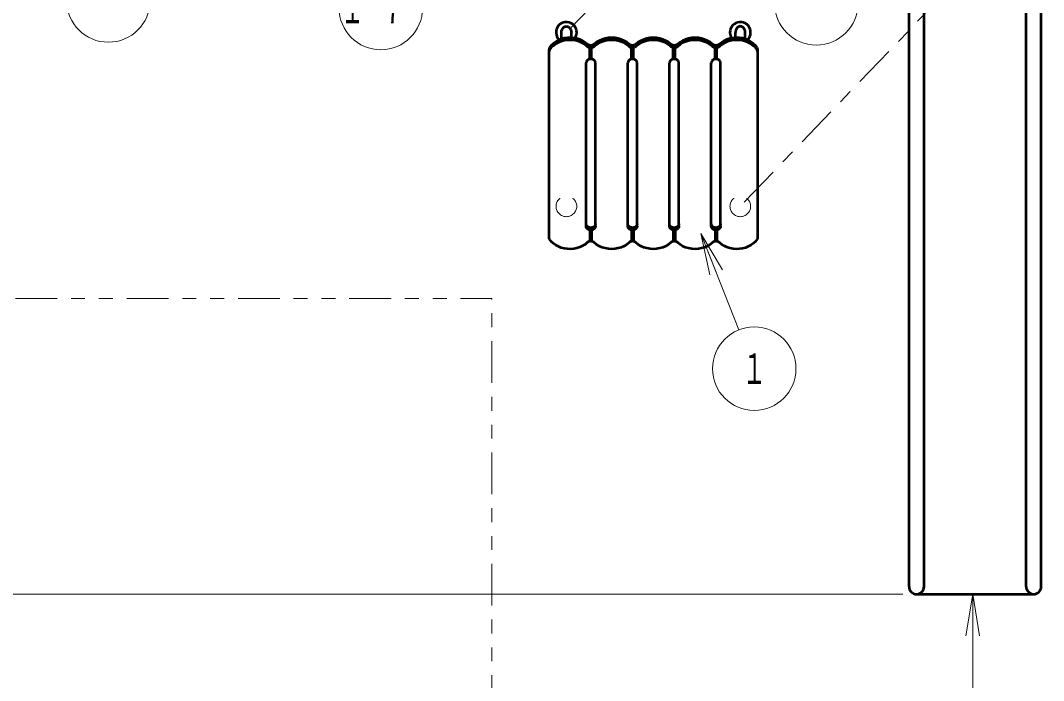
# Model space of a CAD drawing. Units: millimetres on the paper, scale 1:60. Extents: x -385 to 0, y -594 to 267.
# Drawn here: x -348 to -274.5, y 103 to 150.4 of the extents above; entities that cross this region are included whole.
import ezdxf
from ezdxf.enums import TextEntityAlignment as Align

# ---------------------------------------------------------------- set-up
doc = ezdxf.new("R2010")
doc.units = ezdxf.units.MM
doc.linetypes.add('USER2', pattern=[6, 3, -1, 1, -1])
doc.linetypes.add('USER3', pattern=[8, 3, -1, 1, -1, 1, -1])
doc.layers.add('LY_1', color=140, linetype='Continuous', lineweight=50)
doc.styles.add('ＭＳ ゴシック', font='')
doc.styles.get('ＭＳ ゴシック').set_extended_font_data('MS Gothic')

msp = doc.modelspace()

# ---------------------------------------------------------------- linework, layer by layer
at = {"layer": 'LY_1', "color": 7, "linetype": 'USER2', "lineweight": 13}
for p, q in [((-285.651, 173.659), (-308.781, 149.539)), ((-273.151, 161.159), (-296.281, 137.039))]:
    msp.add_line(p, q, dxfattribs=at)
at = {"layer": 'LY_1'}
for p, q in [((-284.151, 109.718), (-284.151, 160.759)), ((-283.068, 109.718), (-283.068, 160.759)), ((-275.735, 109.718), (-275.735, 160.759)), ((-274.651, 109.718), (-274.651, 160.759)), ((-309.137, 149.058), (-309.137, 149.539)), ((-308.425, 149.148), (-308.425, 149.539)), ((-296.637, 149.148), (-296.637, 149.539)), ((-295.925, 149.058), (-295.925, 149.539)), ((-310.031, 134.808), (-310.031, 148.315)), ((-307.098, 147.617), (-307.098, 148.439)), ((-306.965, 147.617), (-306.965, 148.439)), ((-304.098, 147.617), (-304.098, 148.439)), ((-303.965, 147.617), (-303.965, 148.439)), ((-301.098, 147.617), (-301.098, 148.439)), ((-300.965, 147.617), (-300.965, 148.439)), ((-298.098, 147.617), (-298.098, 148.439)), ((-297.965, 147.617), (-297.965, 148.439)), ((-295.031, 134.808), (-295.031, 148.315)), ((-307.365, 135.609), (-307.365, 147.35)), ((-306.698, 135.609), (-306.698, 147.35)), ((-304.365, 135.609), (-304.365, 147.35)), ((-303.698, 135.609), (-303.698, 147.35)), ((-301.365, 135.609), (-301.365, 147.35)), ((-300.698, 135.609), (-300.698, 147.35)), ((-298.365, 135.609), (-298.365, 147.35)), ((-297.698, 135.609), (-297.698, 147.35)), ((-307.098, 135.342), (-307.098, 134.52)), ((-306.965, 135.342), (-306.965, 134.52)), ((-304.098, 135.342), (-304.098, 134.52)), ((-303.965, 135.342), (-303.965, 134.52)), ((-301.098, 135.342), (-301.098, 134.52)), ((-300.965, 135.342), (-300.965, 134.52)), ((-298.098, 135.342), (-298.098, 134.52)), ((-297.965, 135.342), (-297.965, 134.52)), ((-283.61, 109.176), (-275.193, 109.176))]:
    msp.add_line(p, q, dxfattribs=at)
at = {"layer": 'LY_1', "color": 7, "lineweight": 13}
for p, q in [((-298.482, 132.118), (-299.12, 135.092)), ((-299.12, 135.092), (-297.552, 132.486)), ((-299.12, 135.092), (-298.017, 132.302)), ((-299.12, 135.092), (-296.381, 128.165)), ((-284.61, 109.176), (-374.061, 109.176)), ((-280.076, 106.176), (-279.576, 109.176)), ((-279.576, 109.176), (-279.076, 106.176)), ((-279.576, 109.176), (-279.576, 106.176)), ((-279.576, 109.176), (-279.576, 102.017))]:
    msp.add_line(p, q, dxfattribs=at)
at = {"layer": 'LY_1', "color": 7, "linetype": 'USER3', "lineweight": 13}
for p in [(-348.385, 130.417), (-314.151, 92.353)]:
    msp.add_line(p, (-314.151, 130.417), dxfattribs=at)
at = {"layer": 'LY_1'}
for points in [[(-309.137, 149.539), (-309.134, 149.596), (-309.125, 149.652), (-309.11, 149.705), (-309.089, 149.756), (-309.064, 149.804), (-309.033, 149.846), (-308.998, 149.884), (-308.959, 149.915), (-308.917, 149.941), (-308.873, 149.959), (-308.828, 149.97), (-308.781, 149.974), (-308.735, 149.97), (-308.689, 149.959), (-308.645, 149.941), (-308.603, 149.915), (-308.565, 149.884), (-308.53, 149.846), (-308.499, 149.804), (-308.473, 149.756), (-308.453, 149.705), (-308.438, 149.652), (-308.428, 149.596), (-308.425, 149.539)], [(-295.925, 149.539), (-295.928, 149.596), (-295.938, 149.652), (-295.953, 149.705), (-295.973, 149.756), (-295.999, 149.804), (-296.03, 149.846), (-296.065, 149.884), (-296.103, 149.915), (-296.145, 149.941), (-296.189, 149.959), (-296.235, 149.97), (-296.281, 149.974), (-296.328, 149.97), (-296.373, 149.959), (-296.417, 149.941), (-296.459, 149.915), (-296.498, 149.884), (-296.533, 149.846), (-296.564, 149.804), (-296.589, 149.756), (-296.61, 149.705), (-296.625, 149.652), (-296.634, 149.596), (-296.637, 149.539)], [(-307.281, 148.689), (-307.443, 148.82), (-307.625, 148.932), (-307.824, 149.022), (-308.037, 149.089), (-308.258, 149.133), (-308.485, 149.15), (-308.712, 149.143), (-308.936, 149.11), (-309.153, 149.053), (-309.358, 148.971), (-309.547, 148.868), (-309.718, 148.745), (-309.866, 148.603), (-309.99, 148.447)], [(-307.281, 148.526), (-307.443, 148.657), (-307.625, 148.769), (-307.824, 148.859), (-308.037, 148.926), (-308.258, 148.969), (-308.485, 148.987), (-308.712, 148.98), (-308.936, 148.947), (-309.153, 148.889), (-309.358, 148.808), (-309.547, 148.705), (-309.718, 148.582), (-309.866, 148.44), (-309.99, 148.284)], [(-306.781, 148.689), (-306.815, 148.662), (-306.853, 148.639), (-306.894, 148.621), (-306.938, 148.607), (-306.984, 148.599), (-307.031, 148.596), (-307.078, 148.599), (-307.124, 148.607), (-307.168, 148.621), (-307.21, 148.639), (-307.248, 148.662), (-307.281, 148.689)], [(-304.281, 148.689), (-304.449, 148.824), (-304.638, 148.939), (-304.846, 149.03), (-305.066, 149.097), (-305.296, 149.137), (-305.531, 149.151), (-305.766, 149.137), (-305.996, 149.097), (-306.217, 149.03), (-306.424, 148.939), (-306.613, 148.824), (-306.781, 148.689)], [(-304.281, 148.526), (-304.449, 148.661), (-304.638, 148.775), (-304.846, 148.867), (-305.066, 148.934), (-305.296, 148.974), (-305.531, 148.988), (-305.766, 148.974), (-305.996, 148.934), (-306.217, 148.867), (-306.424, 148.775), (-306.613, 148.661), (-306.781, 148.526)], [(-303.781, 148.689), (-303.815, 148.662), (-303.853, 148.639), (-303.894, 148.621), (-303.938, 148.607), (-303.984, 148.599), (-304.031, 148.596), (-304.078, 148.599), (-304.124, 148.607), (-304.168, 148.621), (-304.21, 148.639), (-304.248, 148.662), (-304.281, 148.689)], [(-301.281, 148.689), (-301.449, 148.824), (-301.638, 148.939), (-301.846, 149.03), (-302.066, 149.097), (-302.296, 149.137), (-302.531, 149.151), (-302.766, 149.137), (-302.996, 149.097), (-303.217, 149.03), (-303.424, 148.939), (-303.613, 148.824), (-303.781, 148.689)], [(-301.281, 148.526), (-301.449, 148.661), (-301.638, 148.775), (-301.846, 148.867), (-302.066, 148.934), (-302.296, 148.974), (-302.531, 148.988), (-302.766, 148.974), (-302.996, 148.934), (-303.217, 148.867), (-303.424, 148.775), (-303.613, 148.661), (-303.781, 148.526)], [(-300.781, 148.689), (-300.815, 148.662), (-300.853, 148.639), (-300.894, 148.621), (-300.938, 148.607), (-300.984, 148.599), (-301.031, 148.596), (-301.078, 148.599), (-301.124, 148.607), (-301.168, 148.621), (-301.21, 148.639), (-301.248, 148.662), (-301.281, 148.689)], [(-298.281, 148.689), (-298.449, 148.824), (-298.638, 148.939), (-298.846, 149.03), (-299.066, 149.097), (-299.296, 149.137), (-299.531, 149.151), (-299.766, 149.137), (-299.996, 149.097), (-300.217, 149.03), (-300.424, 148.939), (-300.613, 148.824), (-300.781, 148.689)], [(-298.281, 148.526), (-298.449, 148.661), (-298.638, 148.775), (-298.846, 148.867), (-299.066, 148.934), (-299.296, 148.974), (-299.531, 148.988), (-299.766, 148.974), (-299.996, 148.934), (-300.217, 148.867), (-300.424, 148.775), (-300.613, 148.661), (-300.781, 148.526)], [(-297.781, 148.689), (-297.815, 148.662), (-297.853, 148.639), (-297.894, 148.621), (-297.938, 148.607), (-297.984, 148.599), (-298.031, 148.596), (-298.078, 148.599), (-298.124, 148.607), (-298.168, 148.621), (-298.21, 148.639), (-298.248, 148.662), (-298.281, 148.689)], [(-295.073, 148.447), (-295.196, 148.603), (-295.345, 148.745), (-295.515, 148.868), (-295.705, 148.971), (-295.91, 149.053), (-296.126, 149.11), (-296.35, 149.143), (-296.578, 149.15), (-296.804, 149.133), (-297.026, 149.089), (-297.238, 149.022), (-297.437, 148.932), (-297.619, 148.82), (-297.781, 148.689)], [(-295.073, 148.284), (-295.196, 148.44), (-295.345, 148.582), (-295.515, 148.705), (-295.705, 148.808), (-295.91, 148.889), (-296.126, 148.947), (-296.35, 148.98), (-296.578, 148.987), (-296.804, 148.969), (-297.026, 148.926), (-297.238, 148.859), (-297.437, 148.769), (-297.619, 148.657), (-297.781, 148.526)], [(-309.99, 148.447), (-310.021, 148.383), (-310.031, 148.315)], [(-309.99, 148.284), (-310.021, 148.22), (-310.031, 148.151)], [(-306.781, 148.526), (-306.815, 148.499), (-306.853, 148.476), (-306.894, 148.457), (-306.938, 148.444), (-306.984, 148.436), (-307.031, 148.433), (-307.078, 148.436), (-307.124, 148.444), (-307.168, 148.457), (-307.21, 148.476), (-307.248, 148.499), (-307.281, 148.526)], [(-303.781, 148.526), (-303.815, 148.499), (-303.853, 148.476), (-303.894, 148.457), (-303.938, 148.444), (-303.984, 148.436), (-304.031, 148.433), (-304.078, 148.436), (-304.124, 148.444), (-304.168, 148.457), (-304.21, 148.476), (-304.248, 148.499), (-304.281, 148.526)], [(-300.781, 148.526), (-300.815, 148.499), (-300.853, 148.476), (-300.894, 148.457), (-300.938, 148.444), (-300.984, 148.436), (-301.031, 148.433), (-301.078, 148.436), (-301.124, 148.444), (-301.168, 148.457), (-301.21, 148.476), (-301.248, 148.499), (-301.281, 148.526)], [(-297.781, 148.526), (-297.815, 148.499), (-297.853, 148.476), (-297.894, 148.457), (-297.938, 148.444), (-297.984, 148.436), (-298.031, 148.433), (-298.078, 148.436), (-298.124, 148.444), (-298.168, 148.457), (-298.21, 148.476), (-298.248, 148.499), (-298.281, 148.526)], [(-295.031, 148.315), (-295.042, 148.383), (-295.073, 148.447)], [(-295.031, 148.151), (-295.042, 148.22), (-295.073, 148.284)], [(-306.698, 147.35), (-306.701, 147.385), (-306.709, 147.42), (-306.723, 147.454), (-306.743, 147.486), (-306.767, 147.516), (-306.796, 147.543), (-306.828, 147.566), (-306.865, 147.586), (-306.904, 147.602), (-306.945, 147.613), (-306.988, 147.62), (-307.031, 147.623), (-307.075, 147.62), (-307.118, 147.613), (-307.159, 147.602), (-307.198, 147.586), (-307.234, 147.566), (-307.267, 147.543), (-307.296, 147.516), (-307.32, 147.486), (-307.339, 147.454), (-307.353, 147.42), (-307.362, 147.385), (-307.365, 147.35)], [(-303.698, 147.35), (-303.701, 147.385), (-303.709, 147.42), (-303.723, 147.454), (-303.743, 147.486), (-303.767, 147.516), (-303.796, 147.543), (-303.828, 147.566), (-303.865, 147.586), (-303.904, 147.602), (-303.945, 147.613), (-303.988, 147.62), (-304.031, 147.623), (-304.075, 147.62), (-304.118, 147.613), (-304.159, 147.602), (-304.198, 147.586), (-304.234, 147.566), (-304.267, 147.543), (-304.296, 147.516), (-304.32, 147.486), (-304.339, 147.454), (-304.353, 147.42), (-304.362, 147.385), (-304.365, 147.35)], [(-300.698, 147.35), (-300.701, 147.385), (-300.709, 147.42), (-300.723, 147.454), (-300.743, 147.486), (-300.767, 147.516), (-300.796, 147.543), (-300.828, 147.566), (-300.865, 147.586), (-300.904, 147.602), (-300.945, 147.613), (-300.988, 147.62), (-301.031, 147.623), (-301.075, 147.62), (-301.118, 147.613), (-301.159, 147.602), (-301.198, 147.586), (-301.234, 147.566), (-301.267, 147.543), (-301.296, 147.516), (-301.32, 147.486), (-301.339, 147.454), (-301.353, 147.42), (-301.362, 147.385), (-301.365, 147.35)], [(-297.698, 147.35), (-297.701, 147.385), (-297.709, 147.42), (-297.723, 147.454), (-297.743, 147.486), (-297.767, 147.516), (-297.796, 147.543), (-297.828, 147.566), (-297.865, 147.586), (-297.904, 147.602), (-297.945, 147.613), (-297.988, 147.62), (-298.031, 147.623), (-298.075, 147.62), (-298.118, 147.613), (-298.159, 147.602), (-298.198, 147.586), (-298.234, 147.566), (-298.267, 147.543), (-298.296, 147.516), (-298.32, 147.486), (-298.339, 147.454), (-298.353, 147.42), (-298.362, 147.385), (-298.365, 147.35)], [(-306.698, 135.772), (-306.701, 135.737), (-306.709, 135.702), (-306.723, 135.668), (-306.743, 135.636), (-306.767, 135.606), (-306.796, 135.579), (-306.828, 135.556), (-306.865, 135.536), (-306.904, 135.52), (-306.945, 135.509), (-306.988, 135.502), (-307.031, 135.499), (-307.075, 135.502), (-307.118, 135.509), (-307.159, 135.52), (-307.198, 135.536), (-307.234, 135.556), (-307.267, 135.579), (-307.296, 135.606), (-307.32, 135.636), (-307.339, 135.668), (-307.353, 135.702), (-307.362, 135.737), (-307.365, 135.772)], [(-306.698, 135.609), (-306.701, 135.574), (-306.709, 135.539), (-306.723, 135.505), (-306.743, 135.473), (-306.767, 135.443), (-306.796, 135.416), (-306.828, 135.393), (-306.865, 135.373), (-306.904, 135.357), (-306.945, 135.346), (-306.988, 135.339), (-307.031, 135.336), (-307.075, 135.339), (-307.118, 135.346), (-307.159, 135.357), (-307.198, 135.373), (-307.234, 135.393), (-307.267, 135.416), (-307.296, 135.443), (-307.32, 135.473), (-307.339, 135.505), (-307.353, 135.539), (-307.362, 135.574), (-307.365, 135.609)], [(-303.698, 135.772), (-303.701, 135.737), (-303.709, 135.702), (-303.723, 135.668), (-303.743, 135.636), (-303.767, 135.606), (-303.796, 135.579), (-303.828, 135.556), (-303.865, 135.536), (-303.904, 135.52), (-303.945, 135.509), (-303.988, 135.502), (-304.031, 135.499), (-304.075, 135.502), (-304.118, 135.509), (-304.159, 135.52), (-304.198, 135.536), (-304.234, 135.556), (-304.267, 135.579), (-304.296, 135.606), (-304.32, 135.636), (-304.339, 135.668), (-304.353, 135.702), (-304.362, 135.737), (-304.365, 135.772)], [(-303.698, 135.609), (-303.701, 135.574), (-303.709, 135.539), (-303.723, 135.505), (-303.743, 135.473), (-303.767, 135.443), (-303.796, 135.416), (-303.828, 135.393), (-303.865, 135.373), (-303.904, 135.357), (-303.945, 135.346), (-303.988, 135.339), (-304.031, 135.336), (-304.075, 135.339), (-304.118, 135.346), (-304.159, 135.357), (-304.198, 135.373), (-304.234, 135.393), (-304.267, 135.416), (-304.296, 135.443), (-304.32, 135.473), (-304.339, 135.505), (-304.353, 135.539), (-304.362, 135.574), (-304.365, 135.609)], [(-300.698, 135.772), (-300.701, 135.737), (-300.709, 135.702), (-300.723, 135.668), (-300.743, 135.636), (-300.767, 135.606), (-300.796, 135.579), (-300.828, 135.556), (-300.865, 135.536), (-300.904, 135.52), (-300.945, 135.509), (-300.988, 135.502), (-301.031, 135.499), (-301.075, 135.502), (-301.118, 135.509), (-301.159, 135.52), (-301.198, 135.536), (-301.234, 135.556), (-301.267, 135.579), (-301.296, 135.606), (-301.32, 135.636), (-301.339, 135.668), (-301.353, 135.702), (-301.362, 135.737), (-301.365, 135.772)], [(-300.698, 135.609), (-300.701, 135.574), (-300.709, 135.539), (-300.723, 135.505), (-300.743, 135.473), (-300.767, 135.443), (-300.796, 135.416), (-300.828, 135.393), (-300.865, 135.373), (-300.904, 135.357), (-300.945, 135.346), (-300.988, 135.339), (-301.031, 135.336), (-301.075, 135.339), (-301.118, 135.346), (-301.159, 135.357), (-301.198, 135.373), (-301.234, 135.393), (-301.267, 135.416), (-301.296, 135.443), (-301.32, 135.473), (-301.339, 135.505), (-301.353, 135.539), (-301.362, 135.574), (-301.365, 135.609)], [(-297.698, 135.772), (-297.701, 135.737), (-297.709, 135.702), (-297.723, 135.668), (-297.743, 135.636), (-297.767, 135.606), (-297.796, 135.579), (-297.828, 135.556), (-297.865, 135.536), (-297.904, 135.52), (-297.945, 135.509), (-297.988, 135.502), (-298.031, 135.499), (-298.075, 135.502), (-298.118, 135.509), (-298.159, 135.52), (-298.198, 135.536), (-298.234, 135.556), (-298.267, 135.579), (-298.296, 135.606), (-298.32, 135.636), (-298.339, 135.668), (-298.353, 135.702), (-298.362, 135.737), (-298.365, 135.772)], [(-297.698, 135.609), (-297.701, 135.574), (-297.709, 135.539), (-297.723, 135.505), (-297.743, 135.473), (-297.767, 135.443), (-297.796, 135.416), (-297.828, 135.393), (-297.865, 135.373), (-297.904, 135.357), (-297.945, 135.346), (-297.988, 135.339), (-298.031, 135.336), (-298.075, 135.339), (-298.118, 135.346), (-298.159, 135.357), (-298.198, 135.373), (-298.234, 135.393), (-298.267, 135.416), (-298.296, 135.443), (-298.32, 135.473), (-298.339, 135.505), (-298.353, 135.539), (-298.362, 135.574), (-298.365, 135.609)], [(-309.99, 134.675), (-310.021, 134.739), (-310.031, 134.808)], [(-307.281, 134.433), (-307.443, 134.302), (-307.625, 134.191), (-307.824, 134.1), (-308.037, 134.033), (-308.258, 133.99), (-308.485, 133.972), (-308.712, 133.979), (-308.936, 134.012), (-309.153, 134.07), (-309.358, 134.151), (-309.547, 134.254), (-309.718, 134.378), (-309.866, 134.519), (-309.99, 134.675)], [(-295.073, 134.675), (-295.196, 134.519), (-295.345, 134.378), (-295.515, 134.254), (-295.705, 134.151), (-295.91, 134.07), (-296.126, 134.012), (-296.35, 133.979), (-296.578, 133.972), (-296.804, 133.99), (-297.026, 134.033), (-297.238, 134.1), (-297.437, 134.191), (-297.619, 134.302), (-297.781, 134.433)], [(-295.031, 134.808), (-295.033, 134.781), (-295.037, 134.755), (-295.045, 134.73), (-295.056, 134.705), (-295.064, 134.69), (-295.073, 134.675)], [(-306.781, 134.433), (-306.815, 134.46), (-306.853, 134.483), (-306.894, 134.502), (-306.938, 134.515), (-306.984, 134.523), (-307.031, 134.526), (-307.078, 134.523), (-307.124, 134.515), (-307.168, 134.502), (-307.21, 134.483), (-307.248, 134.46), (-307.281, 134.433)], [(-304.281, 134.433), (-304.449, 134.298), (-304.638, 134.184), (-304.846, 134.092), (-305.066, 134.025), (-305.296, 133.985), (-305.531, 133.971), (-305.766, 133.985), (-305.996, 134.025), (-306.217, 134.092), (-306.424, 134.184), (-306.613, 134.298), (-306.781, 134.433)], [(-303.781, 134.433), (-303.815, 134.46), (-303.853, 134.483), (-303.894, 134.502), (-303.938, 134.515), (-303.984, 134.523), (-304.031, 134.526), (-304.078, 134.523), (-304.124, 134.515), (-304.168, 134.502), (-304.21, 134.483), (-304.248, 134.46), (-304.281, 134.433)], [(-301.281, 134.433), (-301.449, 134.298), (-301.638, 134.184), (-301.846, 134.092), (-302.066, 134.025), (-302.296, 133.985), (-302.531, 133.971), (-302.766, 133.985), (-302.996, 134.025), (-303.217, 134.092), (-303.424, 134.184), (-303.613, 134.298), (-303.781, 134.433)], [(-300.781, 134.433), (-300.815, 134.46), (-300.853, 134.483), (-300.894, 134.502), (-300.938, 134.515), (-300.984, 134.523), (-301.031, 134.526), (-301.078, 134.523), (-301.124, 134.515), (-301.168, 134.502), (-301.21, 134.483), (-301.248, 134.46), (-301.281, 134.433)], [(-298.281, 134.433), (-298.449, 134.298), (-298.638, 134.184), (-298.846, 134.092), (-299.066, 134.025), (-299.296, 133.985), (-299.531, 133.971), (-299.766, 133.985), (-299.996, 134.025), (-300.217, 134.092), (-300.424, 134.184), (-300.613, 134.298), (-300.781, 134.433)], [(-297.781, 134.433), (-297.815, 134.46), (-297.853, 134.483), (-297.894, 134.502), (-297.938, 134.515), (-297.984, 134.523), (-298.031, 134.526), (-298.078, 134.523), (-298.124, 134.515), (-298.168, 134.502), (-298.21, 134.483), (-298.248, 134.46), (-298.281, 134.433)]]:
    msp.add_lwpolyline(points, dxfattribs=at)
at = {"layer": 'LY_1', "color": 7, "lineweight": 13}
for centre in [(-341.703, 151.831), (-290.818, 151.622), (-322.121, 151.291), (-295.278, 125.375)]:
    msp.add_circle(centre, 3, dxfattribs=at)
at = {"layer": 'LY_1', "color": 7, "linetype": 'USER3', "lineweight": 13}
for centre in [(-308.781, 137.039), (-296.281, 137.039)]:
    msp.add_circle(centre, 0.743, dxfattribs=at)
at = {"layer": 'LY_1'}
for centre, radius, start, end in [((-308.781, 149.539), 0.743, 325.47646, 226.52582), ((-296.281, 149.539), 0.743, 313.47418, 214.52354), ((-283.61, 109.718), 0.542, 180, 270), ((-283.61, 109.718), 0.542, 270, 0), ((-275.193, 109.718), 0.542, 180, 270), ((-275.193, 109.718), 0.542, 270, 0)]:
    msp.add_arc(centre, radius, start, end, dxfattribs=at)

# ---------------------------------------------------------------- texts
at = {"layer": 'LY_1', "color": 7, "style": 'ＭＳ ゴシック', "width": 0.6}
msp.add_text('１', height=2.199, dxfattribs=at).set_placement((-295.278, 125.375), align=Align.MIDDLE_CENTER)
at = {"layer": 'LY_1', "color": 7, "insert": (-322.121, 151.291), "char_height": 2.199, "attachment_point": 5, "style": 'ＭＳ ゴシック'}
msp.add_mtext('\\T1.64;\\W0.6;１７', dxfattribs=at)

doc.saveas('drawing.dxf')
